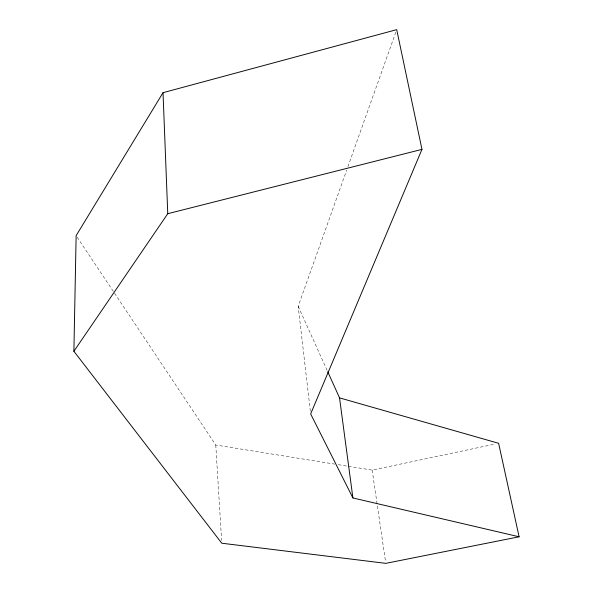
<?xml version="1.0" encoding="UTF-8"?>
<svg xmlns="http://www.w3.org/2000/svg" width="593" height="593" viewBox="0 0 593 593"><rect width="100%" height="100%" fill="white"/><g stroke="black" fill="none" stroke-linecap="round" stroke-linejoin="round"><path stroke-width="0.44" stroke-dasharray="2.96 2.22" d="M310.339 411.179L298.175 306.284L346.668 170.154M347.906 166.663L395.776 32.267M348.38 466.298L372.159 470.108L495.007 444.068M77.164 237.185L215.778 445.024L334.66 464.097M338.321 464.682L347.468 466.15M298.175 306.284L327.395 370.988M372.159 470.108L385.524 561.519M215.778 445.024L221.597 540.46"/><path stroke-width="0.89" d="M519.105 536.791L385.791 563.35L221.767 543.218L73.895 351.278L76.134 235.643L163.023 92.686L396.71 29.65L421.964 149.377L310.658 413.944L352.902 497.95L519.105 536.791L498.617 443.297L339.537 397.873L327.773 371.826M73.895 351.278L167.76 213.695L163.023 92.686M167.76 213.695L421.964 149.377M339.537 397.873L352.902 497.95"/></g></svg>
